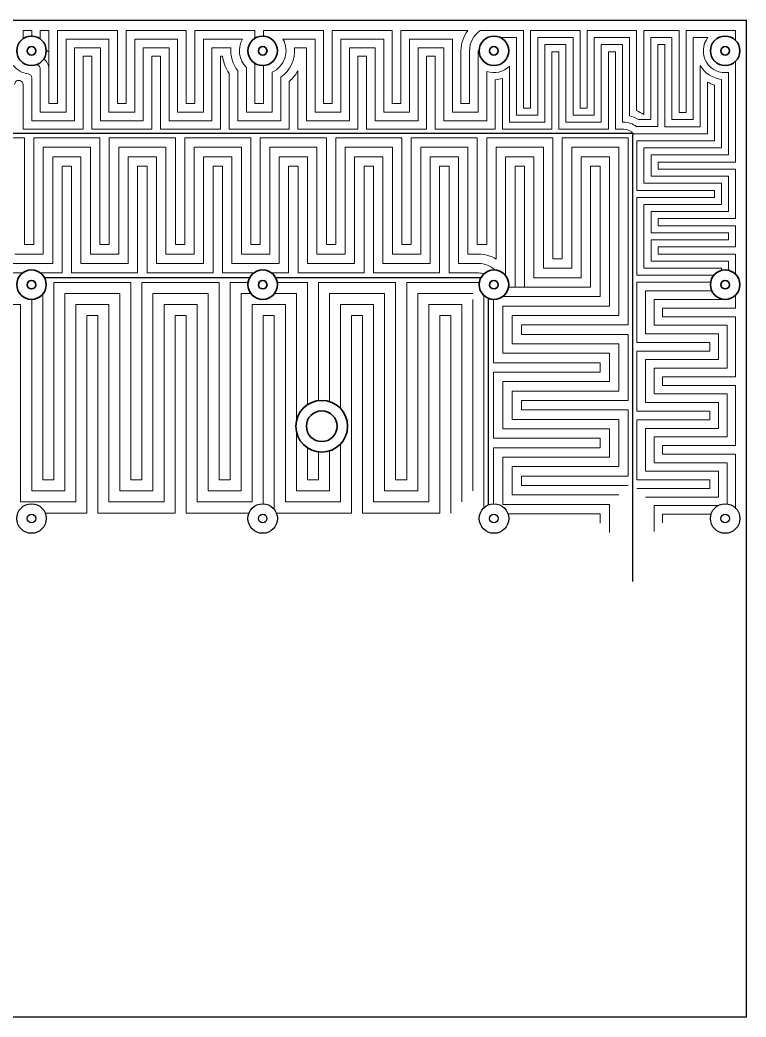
# Model space of a CAD drawing. Header units: millimetres. Extents: x -5937 to 68925, y -3068 to 5300.
# Drawn here: x 42570 to 43160, y -612 to 198 of the extents above; entities that cross this region are included whole.
import ezdxf

# ---------------------------------------------------------------- set-up
doc = ezdxf.new("R2010")
doc.units = ezdxf.units.MM
doc.header["$LTSCALE"] = 7
doc.layers.add('参照', color=6, linetype='Continuous', lineweight=9)

msp = doc.modelspace()

# ---------------------------------------------------------------- linework, layer by layer
for p, q in [((41809.926, 197.875), (43159.926, 197.875)), ((43159.926, 197.953), (43159.926, -612.125)), ((43067.67, 105.619), (41902.182, 105.619)), ((43067.67, 105.619), (43067.67, -258.32)), ((42756.356, -11.444), (42589.496, -11.444)), ((42944.356, -11.444), (42777.496, -11.444)), ((42950.607, -195.94), (42950.607, -28.321)), ((41809.926, -612.047), (43159.926, -612.047)), ((43159.926, -612.125), (41809.926, -612.125))]:
    msp.add_line(p, q)
at = {"linetype": 'Continuous', "lineweight": 35}
for centre in [(42578.926, 172.875), (42766.926, 172.875), (42954.926, 172.875), (43142.926, 172.875), (42578.926, -17.125), (42766.926, -17.125), (42954.926, -17.125), (43142.926, -17.125)]:
    msp.add_circle(centre, 12, dxfattribs=at)
at = {"color": 7, "linetype": 'Continuous', "lineweight": 35}
for centre, radius in [((42578.926, 172.875), 3.5), ((42766.926, 172.875), 3.5), ((42954.926, 172.875), 3.5), ((43142.926, 172.875), 3.5), ((42578.926, -17.125), 3.5), ((42766.926, -17.125), 3.5), ((42954.926, -17.125), 3.5), ((43142.926, -17.125), 3.5), ((42814.926, -132.125), 21), ((42814.926, -132.125), 12.5)]:
    msp.add_circle(centre, radius, dxfattribs=at)
for centre, radius in [((42578.926, -207.125), 11.99), ((42766.926, -207.125), 11.99), ((42954.926, -207.125), 11.99), ((43142.926, -207.125), 11.99), ((42578.926, -207.125), 3.49), ((42766.926, -207.125), 3.49), ((42954.926, -207.125), 3.49), ((43142.926, -207.125), 3.49)]:
    msp.add_circle(centre, radius)
at = {"layer": '参照', "color": 1}
for p, q in [((42572.164, 189.375), (42579.143, 189.375)), ((42572.164, 189.375), (42572.164, 182.789)), ((42572.164, 189.375), (42572.164, 182.789)), ((42579.143, 189.375), (42579.143, 184.873)), ((42586.122, 189.375), (42593.101, 189.375)), ((42586.122, 189.375), (42586.122, 182.478)), ((42593.101, 130.046), (42593.101, 189.375)), ((42593.101, 189.375), (42593.101, 171.942)), ((42648.934, 189.375), (42600.081, 189.375)), ((42600.081, 189.375), (42600.081, 130.046)), ((42648.934, 130.046), (42648.934, 189.375)), ((42704.766, 189.375), (42655.913, 189.375)), ((42655.913, 189.375), (42655.913, 130.046)), ((42704.766, 130.046), (42704.766, 189.375)), ((42760.599, 189.375), (42711.745, 189.375)), ((42711.745, 189.375), (42711.745, 130.046)), ((42760.599, 183.071), (42760.599, 189.375)), ((42816.431, 189.375), (42767.578, 189.375)), ((42767.578, 189.375), (42767.578, 184.857)), ((42816.431, 130.046), (42816.431, 189.375)), ((42872.264, 189.375), (42823.41, 189.375)), ((42823.41, 189.375), (42823.41, 130.046)), ((42872.264, 130.046), (42872.264, 189.375)), ((42933.756, 189.375), (42879.243, 189.375)), ((42879.243, 189.375), (42879.243, 130.046)), ((42979.002, 189.375), (42943.863, 189.375)), ((42979.002, 126.351), (42979.002, 189.375)), ((43024.982, 189.375), (42984.75, 189.375)), ((42984.75, 189.375), (42984.75, 126.351)), ((43024.982, 126.351), (43024.982, 189.375)), ((43070.962, 189.375), (43030.729, 189.375)), ((43030.729, 189.375), (43030.729, 126.351)), ((43070.962, 124.286), (43070.962, 189.375)), ((43105.446, 189.375), (43076.709, 189.375)), ((43076.709, 189.375), (43076.709, 121.124)), ((43105.446, 122.738), (43105.446, 189.375)), ((43151.426, 189.375), (43111.194, 189.375)), ((43111.194, 189.375), (43111.194, 122.738)), ((43151.426, 181.346), (43151.426, 189.375)), ((42928.096, 130.046), (42928.096, 172.862)), ((42935.075, 172.864), (42935.075, 130.046)), ((42760.599, 130.046), (42760.599, 162.679)), ((43151.426, 82.506), (43151.426, 164.404)), ((42767.578, 160.893), (42767.578, 130.046)), ((42600.081, 130.046), (42593.101, 130.046)), ((42655.913, 130.046), (42648.934, 130.046)), ((42711.745, 130.046), (42704.766, 130.046)), ((42767.578, 130.046), (42760.599, 130.046)), ((42823.41, 130.046), (42816.431, 130.046)), ((42879.243, 130.046), (42872.264, 130.046)), ((42935.075, 130.046), (42928.096, 130.046)), ((42984.75, 126.351), (42979.002, 126.351)), ((43030.729, 126.351), (43024.982, 126.351)), ((43111.194, 122.738), (43105.446, 122.738)), ((42573.157, 102.13), (42519.451, 102.13)), ((42573.157, 15.409), (42573.157, 102.13)), ((42634.535, 102.13), (42580.829, 102.13)), ((42580.829, 102.13), (42580.829, 15.409)), ((42634.535, 15.409), (42634.535, 102.13)), ((42695.913, 102.13), (42642.207, 102.13)), ((42642.207, 102.13), (42642.207, 15.409)), ((42695.913, 15.409), (42695.913, 102.13)), ((42757.291, 102.13), (42703.585, 102.13)), ((42703.585, 102.13), (42703.585, 15.409)), ((42757.291, 15.409), (42757.291, 102.13)), ((42818.669, 102.13), (42764.963, 102.13)), ((42764.963, 102.13), (42764.963, 15.409)), ((42818.669, 15.409), (42818.669, 102.13)), ((42880.047, 102.13), (42826.341, 102.13)), ((42826.341, 102.13), (42826.341, 15.409)), ((42880.047, 15.409), (42880.047, 102.13)), ((42941.425, 102.13), (42887.719, 102.13)), ((42887.719, 102.13), (42887.719, 15.409)), ((42941.425, 15.409), (42941.425, 102.13)), ((43002.803, 102.13), (42949.097, 102.13)), ((42949.097, 102.13), (42949.097, 15.409)), ((43002.803, 3.901), (43002.803, 102.13)), ((43064.181, 102.13), (43010.475, 102.13)), ((43010.475, 102.13), (43010.475, 3.901)), ((43064.181, -49.805), (43064.181, 102.13)), ((43088.402, 76.758), (43088.402, 82.506)), ((43088.402, 82.506), (43151.426, 82.506)), ((43151.426, 76.758), (43088.402, 76.758)), ((43151.426, 36.526), (43151.426, 76.758)), ((43088.402, 30.779), (43088.402, 36.526)), ((43088.402, 36.526), (43151.426, 36.526)), ((43151.426, 30.779), (43088.402, 30.779)), ((43151.426, 13.536), (43151.426, 30.779)), ((42580.829, 15.409), (42573.157, 15.409)), ((42642.207, 15.409), (42634.535, 15.409)), ((42703.585, 15.409), (42695.913, 15.409)), ((42764.963, 15.409), (42757.291, 15.409)), ((42826.341, 15.409), (42818.669, 15.409)), ((42887.719, 15.409), (42880.047, 15.409)), ((42949.097, 15.409), (42941.425, 15.409)), ((43088.402, 7.789), (43088.402, 13.536)), ((43088.402, 13.536), (43151.426, 13.536)), ((43010.475, 3.901), (43002.803, 3.901)), ((43151.426, 7.789), (43088.402, 7.789)), ((43151.426, -8.654), (43151.426, 7.789)), ((42597.024, -175.737), (42597.024, -15.28)), ((42597.024, -15.28), (42659.799, -15.28)), ((42659.799, -15.28), (42659.799, -175.737)), ((42668.767, -175.737), (42668.767, -15.28)), ((42668.767, -15.28), (42731.542, -15.28)), ((42731.542, -15.28), (42731.542, -175.737)), ((42740.51, -175.737), (42740.51, -15.28)), ((42740.51, -15.28), (42755.069, -15.28)), ((42778.783, -15.28), (42803.285, -15.28)), ((42803.285, -15.28), (42803.285, -114.647)), ((42812.253, -111.296), (42812.253, -15.28)), ((42812.253, -15.28), (42875.028, -15.28)), ((42875.028, -15.28), (42875.028, -175.737)), ((42883.996, -175.737), (42883.996, -15.28)), ((42883.996, -15.28), (42943.069, -15.28)), ((42588.057, -24.912), (42588.057, -175.737)), ((42946.771, -25.928), (42946.771, -198.336)), ((43151.426, -36.138), (43151.426, -25.596)), ((43092.097, -43.117), (43092.097, -36.138)), ((43092.097, -36.138), (43151.426, -36.138)), ((43151.426, -43.117), (43092.097, -43.117)), ((43151.426, -91.971), (43151.426, -43.117)), ((42977.46, -57.477), (42977.46, -49.805)), ((42977.46, -49.805), (43064.181, -49.805)), ((43064.181, -57.477), (42977.46, -57.477)), ((43064.181, -111.183), (43064.181, -57.477)), ((43092.097, -98.95), (43092.097, -91.971)), ((43092.097, -91.971), (43151.426, -91.971)), ((43151.426, -98.95), (43092.097, -98.95)), ((43151.426, -147.803), (43151.426, -98.95)), ((42977.46, -118.855), (42977.46, -111.183)), ((42977.46, -111.183), (43064.181, -111.183)), ((43064.181, -118.855), (42977.46, -118.855)), ((43064.181, -172.561), (43064.181, -118.855)), ((42803.285, -149.603), (42803.285, -175.737)), ((42812.253, -175.737), (42812.253, -152.954)), ((43092.097, -154.782), (43092.097, -147.803)), ((43092.097, -147.803), (43151.426, -147.803)), ((43151.426, -154.782), (43092.097, -154.782)), ((43151.426, -198.669), (43151.426, -154.782)), ((42588.057, -175.737), (42597.024, -175.737)), ((42659.799, -175.737), (42668.767, -175.737)), ((42731.542, -175.737), (42740.51, -175.737)), ((42803.285, -175.737), (42812.253, -175.737)), ((42875.028, -175.737), (42883.996, -175.737)), ((42977.46, -180.233), (42977.46, -172.561)), ((42977.46, -172.561), (43064.181, -172.561)), ((43064.181, -180.233), (42977.46, -180.233)), ((43092.097, -210.615), (43092.097, -203.635)), ((43092.097, -203.635), (43131.456, -203.635))]:
    msp.add_line(p, q, dxfattribs=at)
at = {"layer": '参照', "color": 2}
for p, q in [((42641.955, 182.396), (42607.06, 182.396)), ((42607.06, 182.396), (42607.06, 123.067)), ((42641.955, 123.067), (42641.955, 182.396)), ((42697.787, 182.396), (42662.892, 182.396)), ((42662.892, 182.396), (42662.892, 123.067)), ((42697.787, 123.067), (42697.787, 182.396)), ((42750.508, 182.396), (42718.725, 182.396)), ((42718.725, 182.396), (42718.725, 123.067)), ((42809.452, 182.396), (42783.344, 182.396)), ((42809.452, 123.067), (42809.452, 182.396)), ((42865.285, 182.396), (42830.389, 182.396)), ((42830.389, 182.396), (42830.389, 123.067)), ((42865.285, 123.067), (42865.285, 182.396)), ((42921.117, 182.396), (42886.222, 182.396)), ((42886.222, 182.396), (42886.222, 123.067)), ((42921.117, 123.067), (42921.117, 182.396)), ((42973.255, 183.628), (42960.254, 183.628)), ((42973.255, 120.604), (42973.255, 183.628)), ((43019.235, 183.628), (42990.497, 183.628)), ((42990.497, 183.628), (42990.497, 120.604)), ((43019.235, 120.604), (43019.235, 183.628)), ((43065.214, 183.628), (43036.477, 183.628)), ((43036.477, 183.628), (43036.477, 120.604)), ((43065.214, 120.079), (43065.214, 183.628)), ((43099.699, 183.628), (43082.457, 183.628)), ((43082.457, 183.628), (43082.457, 116.991)), ((43099.699, 116.991), (43099.699, 183.628)), ((43128.807, 183.628), (43116.941, 183.628)), ((43116.941, 183.628), (43116.941, 116.991)), ((42942.054, 172.875), (42942.054, 123.067)), ((42942.926, 172.875), (42942.054, 172.875)), ((42586.122, 123.067), (42586.122, 158.079)), ((42753.62, 123.067), (42753.62, 159.342)), ((42774.557, 155.498), (42774.557, 123.067)), ((43145.679, 88.253), (43145.679, 155.342)), ((42607.06, 123.067), (42586.122, 123.067)), ((42662.892, 123.067), (42641.955, 123.067)), ((42718.725, 123.067), (42697.787, 123.067)), ((42774.557, 123.067), (42753.62, 123.067)), ((42830.389, 123.067), (42809.452, 123.067)), ((42886.222, 123.067), (42865.285, 123.067)), ((42942.054, 123.067), (42921.117, 123.067)), ((42990.497, 120.604), (42973.255, 120.604)), ((43036.477, 120.604), (43019.235, 120.604)), ((43082.457, 116.991), (43072.588, 116.991)), ((43116.941, 116.991), (43099.699, 116.991)), ((42626.863, 94.458), (42588.501, 94.458)), ((42588.501, 94.458), (42588.501, 7.737)), ((42626.863, 7.737), (42626.863, 94.458)), ((42688.241, 94.458), (42649.879, 94.458)), ((42649.879, 94.458), (42649.879, 7.737)), ((42688.241, 7.737), (42688.241, 94.458)), ((42749.619, 94.458), (42711.257, 94.458)), ((42711.257, 94.458), (42711.257, 7.737)), ((42749.619, 7.737), (42749.619, 94.458)), ((42810.997, 94.458), (42772.635, 94.458)), ((42772.635, 94.458), (42772.635, 7.737)), ((42810.997, 7.737), (42810.997, 94.458)), ((42872.375, 94.458), (42834.013, 94.458)), ((42834.013, 94.458), (42834.013, 7.737)), ((42872.375, 7.737), (42872.375, 94.458)), ((42933.753, 94.458), (42895.391, 94.458)), ((42895.391, 94.458), (42895.391, 7.737)), ((42933.753, 7.737), (42933.753, 94.458)), ((42995.131, 94.458), (42956.769, 94.458)), ((42956.769, 94.458), (42956.769, 3.696)), ((42995.131, -3.772), (42995.131, 94.458)), ((43056.509, 94.458), (43018.147, 94.458)), ((43018.147, 94.458), (43018.147, -3.772)), ((43056.509, -42.133), (43056.509, 94.458)), ((43082.655, 71.011), (43082.655, 88.253)), ((43082.655, 88.253), (43145.679, 88.253)), ((43145.679, 71.011), (43082.655, 71.011)), ((43145.679, 42.274), (43145.679, 71.011)), ((43082.655, 25.031), (43082.655, 42.274)), ((43082.655, 42.274), (43145.679, 42.274)), ((43145.679, 25.031), (43082.655, 25.031)), ((43145.679, 19.284), (43145.679, 25.031)), ((43082.655, 2.041), (43082.655, 19.284)), ((43082.655, 19.284), (43145.679, 19.284)), ((42588.501, 7.737), (42565.485, 7.737)), ((42649.879, 7.737), (42626.863, 7.737)), ((42711.257, 7.737), (42688.241, 7.737)), ((42772.635, 7.737), (42749.619, 7.737)), ((42834.013, 7.737), (42810.997, 7.737)), ((42895.391, 7.737), (42872.375, 7.737)), ((42942.471, 7.737), (42933.753, 7.737)), ((43145.679, 2.041), (43082.655, 2.041)), ((43145.679, -5.445), (43145.679, 2.041)), ((43018.147, -3.772), (42995.131, -3.772)), ((42650.832, -24.248), (42605.992, -24.248)), ((42605.992, -24.248), (42605.992, -184.705)), ((42650.832, -184.705), (42650.832, -24.248)), ((42722.574, -24.248), (42677.735, -24.248)), ((42677.735, -24.248), (42677.735, -184.705)), ((42722.574, -184.705), (42722.574, -24.248)), ((42757.269, -24.248), (42749.478, -24.248)), ((42749.478, -24.248), (42749.478, -184.705)), ((42794.317, -24.248), (42776.583, -24.248)), ((42794.317, -128.09), (42794.317, -24.248)), ((42866.06, -24.248), (42821.221, -24.248)), ((42821.221, -24.248), (42821.221, -112.091)), ((42866.06, -184.705), (42866.06, -24.248)), ((42937.803, -24.248), (42892.964, -24.248)), ((42892.964, -24.248), (42892.964, -184.705)), ((42579.089, -184.705), (42579.089, -29.124)), ((42937.803, -184.705), (42937.803, -29.231)), ((43085.118, -50.096), (43085.118, -29.159)), ((43085.118, -29.159), (43145.679, -29.159)), ((43145.679, -29.159), (43145.679, -28.805)), ((42969.788, -65.15), (42969.788, -42.133)), ((42969.788, -42.133), (43056.509, -42.133)), ((43144.447, -50.096), (43085.118, -50.096)), ((43144.447, -84.991), (43144.447, -50.096)), ((43056.509, -65.15), (42969.788, -65.15)), ((43056.509, -103.511), (43056.509, -65.15)), ((43085.118, -105.929), (43085.118, -84.991)), ((43085.118, -84.991), (43144.447, -84.991)), ((42969.788, -126.528), (42969.788, -103.511)), ((42969.788, -103.511), (43056.509, -103.511)), ((43144.447, -105.929), (43085.118, -105.929)), ((43144.447, -140.824), (43144.447, -105.929)), ((43056.509, -126.528), (42969.788, -126.528)), ((43056.509, -164.889), (43056.509, -126.528)), ((42794.317, -184.705), (42794.317, -136.16)), ((43085.118, -161.761), (43085.118, -140.824)), ((43085.118, -140.824), (43144.447, -140.824)), ((42821.221, -152.159), (42821.221, -184.705)), ((43144.447, -161.761), (43085.118, -161.761)), ((43144.447, -195.232), (43144.447, -161.761)), ((42969.788, -187.906), (42969.788, -164.889)), ((42969.788, -164.889), (43056.509, -164.889)), ((42605.992, -184.705), (42579.089, -184.705)), ((42677.735, -184.705), (42650.832, -184.705)), ((42749.478, -184.705), (42722.574, -184.705)), ((42821.221, -184.705), (42794.317, -184.705)), ((42892.964, -184.705), (42866.06, -184.705)), ((43056.509, -187.906), (42969.788, -187.906)), ((43085.118, -217.516), (43085.118, -196.656)), ((43085.118, -196.656), (43137.082, -196.656))]:
    msp.add_line(p, q, dxfattribs=at)
at = {"layer": '参照', "color": 3}
for p, q in [((42634.976, 175.417), (42614.039, 175.417)), ((42614.039, 175.417), (42614.039, 116.088)), ((42634.976, 116.088), (42634.976, 175.417)), ((42690.808, 175.417), (42669.871, 175.417)), ((42669.871, 175.417), (42669.871, 116.088)), ((42690.808, 116.088), (42690.808, 175.417)), ((42741.093, 175.417), (42725.704, 175.417)), ((42725.704, 175.417), (42725.704, 116.088)), ((42802.473, 175.417), (42792.759, 175.417)), ((42802.473, 116.088), (42802.473, 175.417)), ((42858.306, 175.417), (42837.368, 175.417)), ((42837.368, 175.417), (42837.368, 116.088)), ((42858.306, 116.088), (42858.306, 175.417)), ((42914.138, 175.417), (42893.201, 175.417)), ((42893.201, 175.417), (42893.201, 116.088)), ((42914.138, 116.088), (42914.138, 175.417)), ((43013.487, 177.88), (42996.245, 177.88)), ((42996.245, 177.88), (42996.245, 114.856)), ((43013.487, 114.856), (43013.487, 177.88)), ((43059.467, 177.88), (43042.224, 177.88)), ((43042.224, 177.88), (43042.224, 114.856)), ((43059.467, 114.856), (43059.467, 177.88)), ((43093.951, 177.88), (43088.204, 177.88)), ((43088.204, 177.88), (43088.204, 111.275)), ((43093.951, 111.243), (43093.951, 177.88)), ((42746.641, 116.088), (42746.641, 156.678)), ((42949.033, 156.133), (42949.033, 116.088)), ((42967.507, 114.856), (42967.507, 160.35)), ((43122.689, 160.939), (43122.689, 111.243)), ((42579.143, 116.088), (42579.143, 150.81)), ((42781.536, 151.419), (42781.536, 116.088)), ((43139.931, 94.001), (43139.931, 149.572)), ((42614.039, 116.088), (42579.143, 116.088)), ((42669.871, 116.088), (42634.976, 116.088)), ((42725.704, 116.088), (42690.808, 116.088)), ((42781.536, 116.088), (42746.641, 116.088)), ((42837.368, 116.088), (42802.473, 116.088)), ((42893.201, 116.088), (42858.306, 116.088)), ((42949.033, 116.088), (42914.138, 116.088)), ((42996.245, 114.856), (42967.507, 114.856)), ((43042.224, 114.856), (43013.487, 114.856)), ((43060.481, 114.856), (43059.467, 114.856)), ((43088.204, 111.275), (43070.759, 111.275)), ((43122.689, 111.243), (43093.951, 111.243)), ((43076.907, 65.264), (43076.907, 94.001)), ((43076.907, 94.001), (43139.931, 94.001)), ((42619.19, 86.785), (42596.174, 86.785)), ((42596.174, 86.785), (42596.174, 0.064)), ((42619.19, 0.064), (42619.19, 86.785)), ((42680.568, 86.785), (42657.552, 86.785)), ((42657.552, 86.785), (42657.552, 0.064)), ((42680.568, 0.064), (42680.568, 86.785)), ((42741.946, 86.785), (42718.93, 86.785)), ((42718.93, 86.785), (42718.93, 0.064)), ((42741.946, 0.064), (42741.946, 86.785)), ((42803.324, 86.785), (42780.308, 86.785)), ((42780.308, 86.785), (42780.308, 0.064)), ((42803.324, 0.064), (42803.324, 86.785)), ((42864.702, 86.785), (42841.686, 86.785)), ((42841.686, 86.785), (42841.686, 0.064)), ((42864.702, 0.064), (42864.702, 86.785)), ((42926.08, 86.785), (42903.064, 86.785)), ((42903.064, 86.785), (42903.064, 0.064)), ((42926.08, 0.064), (42926.08, 86.785)), ((42964.442, -9.814), (42964.442, 86.785)), ((42964.442, 86.785), (42987.458, 86.785)), ((42987.458, 86.785), (42987.458, -11.444)), ((43025.82, -11.444), (43025.82, 86.785)), ((43025.82, 86.785), (43048.836, 86.785)), ((43048.836, 86.785), (43048.836, -34.461)), ((43139.931, 65.264), (43076.907, 65.264)), ((43139.931, 48.021), (43139.931, 65.264)), ((43076.907, -3.706), (43076.907, 48.021)), ((43076.907, 48.021), (43139.931, 48.021)), ((42596.174, 0.064), (42557.812, 0.064)), ((42657.552, 0.064), (42619.19, 0.064)), ((42718.93, 0.064), (42680.568, 0.064)), ((42780.308, 0.064), (42741.946, 0.064)), ((42841.686, 0.064), (42803.324, 0.064)), ((42903.064, 0.064), (42864.702, 0.064)), ((42942.471, 0.064), (42926.08, 0.064)), ((43139.931, -3.706), (43076.907, -3.706)), ((43139.931, -5.505), (43139.931, -3.706)), ((42987.458, -11.444), (43025.82, -11.444)), ((43078.139, -57.075), (43078.139, -22.18)), ((43078.139, -22.18), (43132.043, -22.18)), ((42570.121, -33.216), (42543.217, -33.216)), ((42570.121, -193.673), (42570.121, -33.216)), ((42641.864, -33.216), (42614.96, -33.216)), ((42614.96, -33.216), (42614.96, -193.673)), ((42641.864, -193.673), (42641.864, -33.216)), ((42713.607, -33.216), (42686.703, -33.216)), ((42686.703, -33.216), (42686.703, -193.673)), ((42713.607, -193.673), (42713.607, -33.216)), ((42785.35, -33.216), (42758.446, -33.216)), ((42758.446, -33.216), (42758.446, -193.673)), ((42785.35, -193.673), (42785.35, -33.216)), ((42857.092, -33.216), (42830.189, -33.216)), ((42830.189, -33.216), (42830.189, -117.701)), ((42857.092, -193.673), (42857.092, -33.216)), ((42928.835, -33.216), (42901.932, -33.216)), ((42901.932, -33.216), (42901.932, -193.673)), ((42928.835, -193.673), (42928.835, -33.216)), ((43048.836, -34.461), (42962.116, -34.461)), ((42962.116, -34.461), (42962.116, -72.822)), ((43137.468, -57.075), (43078.139, -57.075)), ((43137.468, -78.012), (43137.468, -57.075)), ((42962.116, -72.822), (43048.836, -72.822)), ((43048.836, -72.822), (43048.836, -95.839)), ((43078.139, -112.908), (43078.139, -78.012)), ((43078.139, -78.012), (43137.468, -78.012)), ((43048.836, -95.839), (42962.116, -95.839)), ((42962.116, -95.839), (42962.116, -134.2)), ((43137.468, -112.908), (43078.139, -112.908)), ((43137.468, -133.845), (43137.468, -112.908)), ((42962.116, -134.2), (43048.836, -134.2)), ((43048.836, -134.2), (43048.836, -157.217)), ((43078.139, -168.74), (43078.139, -133.845)), ((43078.139, -133.845), (43137.468, -133.845)), ((42830.189, -146.549), (42830.189, -193.673)), ((43048.836, -157.217), (42962.116, -157.217)), ((42962.116, -157.217), (42962.116, -195.578)), ((43137.468, -168.74), (43078.139, -168.74)), ((43137.468, -189.677), (43137.468, -168.74)), ((42614.96, -193.673), (42570.121, -193.673)), ((42686.703, -193.673), (42641.864, -193.673)), ((42758.446, -193.673), (42713.607, -193.673)), ((42830.189, -193.673), (42785.35, -193.673)), ((42901.932, -193.673), (42857.092, -193.673)), ((43078.139, -189.677), (43137.468, -189.677)), ((42962.116, -195.578), (43048.836, -195.578)), ((43048.836, -195.578), (43048.836, -218.595))]:
    msp.add_line(p, q, dxfattribs=at)
at = {"layer": '参照'}
for p, q in [((43007.74, 172.133), (43001.992, 172.133)), ((43001.992, 172.133), (43001.992, 109.109)), ((43007.74, 109.109), (43007.74, 172.133)), ((43053.719, 172.133), (43047.972, 172.133)), ((43047.972, 172.133), (43047.972, 109.109)), ((43053.719, 109.109), (43053.719, 172.133)), ((42627.997, 168.438), (42621.018, 168.438)), ((42621.018, 168.438), (42621.018, 109.109)), ((42627.997, 109.109), (42627.997, 168.438)), ((42683.829, 168.438), (42676.85, 168.438)), ((42676.85, 168.438), (42676.85, 109.109)), ((42683.829, 109.109), (42683.829, 168.438)), ((42734.289, 168.438), (42732.683, 168.438)), ((42732.683, 168.438), (42732.683, 109.109)), ((42851.327, 168.438), (42844.348, 168.438)), ((42844.348, 168.438), (42844.348, 109.109)), ((42851.327, 109.109), (42851.327, 168.438)), ((42907.159, 168.438), (42900.18, 168.438)), ((42900.18, 168.438), (42900.18, 109.109)), ((42907.159, 109.109), (42907.159, 168.438)), ((42739.662, 109.109), (42739.662, 154.395)), ((42795.494, 109.109), (42795.494, 156.482)), ((42788.515, 148), (42788.515, 109.109)), ((42956.012, 149.405), (42956.012, 109.109)), ((42961.76, 109.109), (42961.76, 150.395)), ((43128.436, 147.475), (43128.436, 105.496)), ((42572.164, 109.109), (42572.164, 145.401)), ((43134.184, 99.748), (43134.184, 144.97)), ((42621.018, 109.109), (42572.164, 109.109)), ((42676.85, 109.109), (42627.997, 109.109)), ((42732.683, 109.109), (42683.829, 109.109)), ((42788.515, 109.109), (42739.662, 109.109)), ((42844.348, 109.109), (42795.494, 109.109)), ((42900.18, 109.109), (42851.327, 109.109)), ((42956.012, 109.109), (42907.159, 109.109)), ((43001.992, 109.109), (42961.76, 109.109)), ((43047.972, 109.109), (43007.74, 109.109)), ((43053.719, 109.109), (43060.481, 109.109)), ((43128.436, 105.496), (43068.488, 105.496)), ((43071.16, 59.516), (43071.16, 99.748)), ((43071.16, 99.748), (43134.184, 99.748)), ((42611.518, 79.113), (42603.846, 79.113)), ((42603.846, 79.113), (42603.846, -7.608)), ((42611.518, -7.608), (42611.518, 79.113)), ((42672.896, 79.113), (42665.224, 79.113)), ((42665.224, 79.113), (42665.224, -7.608)), ((42672.896, -7.608), (42672.896, 79.113)), ((42734.274, 79.113), (42726.602, 79.113)), ((42726.602, 79.113), (42726.602, -7.608)), ((42734.274, -7.608), (42734.274, 79.113)), ((42795.652, 79.113), (42787.98, 79.113)), ((42787.98, 79.113), (42787.98, -7.608)), ((42795.652, -7.608), (42795.652, 79.113)), ((42857.03, 79.113), (42849.358, 79.113)), ((42849.358, 79.113), (42849.358, -7.608)), ((42857.03, -7.608), (42857.03, 79.113)), ((42918.408, 79.113), (42910.736, 79.113)), ((42910.736, 79.113), (42910.736, -7.608)), ((42918.408, -7.608), (42918.408, 79.113)), ((42979.786, 79.113), (42972.114, 79.113)), ((42972.114, 79.113), (42972.114, -19.116)), ((42979.786, -19.116), (42979.786, 79.113)), ((43033.492, -19.116), (43033.492, 79.113)), ((43033.492, 79.113), (43041.164, 79.113)), ((43041.164, 79.113), (43041.164, -26.788)), ((43134.184, 59.516), (43071.16, 59.516)), ((43134.184, 53.769), (43134.184, 59.516)), ((43071.16, -9.453), (43071.16, 53.769)), ((43071.16, 53.769), (43134.184, 53.769)), ((42571.617, -7.608), (42550.14, -7.608)), ((42603.846, -7.608), (42586.235, -7.608)), ((42665.224, -7.608), (42611.518, -7.608)), ((42726.602, -7.608), (42672.896, -7.608)), ((42759.617, -7.608), (42734.274, -7.608)), ((42787.98, -7.608), (42774.235, -7.608)), ((42849.358, -7.608), (42795.652, -7.608)), ((42910.736, -7.608), (42857.03, -7.608)), ((42942.471, -7.608), (42918.408, -7.608)), ((43133.699, -9.453), (43071.16, -9.453)), ((43071.16, -64.054), (43071.16, -15.201)), ((43071.16, -15.201), (43131.081, -15.201)), ((42966.76, -19.116), (43033.492, -19.116)), ((42954.443, -80.494), (42954.443, -29.115)), ((43041.164, -26.788), (42962.041, -26.788)), ((42632.896, -42.184), (42623.928, -42.184)), ((42623.928, -42.184), (42623.928, -202.641)), ((42632.896, -202.641), (42632.896, -42.184)), ((42704.639, -42.184), (42695.671, -42.184)), ((42695.671, -42.184), (42695.671, -202.641)), ((42704.639, -202.641), (42704.639, -42.184)), ((42776.382, -42.184), (42767.414, -42.184)), ((42767.414, -42.184), (42767.414, -195.145)), ((42776.382, -199.753), (42776.382, -42.184)), ((42848.125, -42.184), (42839.157, -42.184)), ((42839.157, -42.184), (42839.157, -202.641)), ((42848.125, -202.641), (42848.125, -42.184)), ((42919.867, -42.184), (42910.9, -42.184)), ((42910.9, -42.184), (42910.9, -202.641)), ((42919.867, -202.641), (42919.867, -42.184)), ((43130.489, -64.054), (43071.16, -64.054)), ((43130.489, -71.033), (43130.489, -64.054)), ((43071.16, -119.887), (43071.16, -71.033)), ((43071.16, -71.033), (43130.489, -71.033)), ((43041.164, -80.494), (42954.443, -80.494)), ((43041.164, -88.166), (43041.164, -80.494)), ((42954.443, -141.872), (42954.443, -88.166)), ((42954.443, -88.166), (43041.164, -88.166)), ((43130.489, -119.887), (43071.16, -119.887)), ((43130.489, -126.866), (43130.489, -119.887)), ((43071.16, -175.719), (43071.16, -126.866)), ((43071.16, -126.866), (43130.489, -126.866)), ((43041.164, -141.872), (42954.443, -141.872)), ((43041.164, -149.544), (43041.164, -141.872)), ((42954.443, -195.145), (42954.443, -149.544)), ((42954.443, -149.544), (43041.164, -149.544)), ((43130.489, -175.719), (43071.16, -175.719)), ((43130.489, -182.698), (43130.489, -175.719)), ((43071.16, -182.698), (43130.489, -182.698)), ((42623.928, -202.641), (42590.046, -202.641)), ((42695.671, -202.641), (42632.896, -202.641)), ((42755.807, -202.641), (42704.639, -202.641)), ((42839.157, -202.641), (42778.046, -202.641)), ((42910.9, -202.641), (42848.125, -202.641)), ((43041.164, -203.25), (42966.272, -203.25)), ((43041.164, -210.922), (43041.164, -203.25))]:
    msp.add_line(p, q, dxfattribs=at)
at = {"layer": '参照', "color": 1}
for centre, radius, start, end in [((42954.926, 172.893), 26.83, 142.096481, 180.066019), ((42954.926, 172.893), 19.851, 123.868544, 180.083747), ((42578.926, 172.875), 12, 124.296854, 168.400315), ((42578.926, 172.875), 12, 53.151901, 88.962463), ((42578.926, 172.875), 12, 53.151901, 88.962463), ((42766.926, 172.875), 12, 121.821168, 238.178832), ((42766.926, 172.875), 12, 273.113746, 86.886254), ((43142.926, 172.875), 12, 44.900447, 315.099553), ((42578.926, 172.875), 12, 326.858878, 2.130403), ((42582.822, 158.079), 17.258, 53.44407, 62.025699), ((42582.822, 158.079), 10.279, 0, 53.240548), ((43060.481, 98.43), 27.9, 54.432298, 67.934919)]:
    msp.add_arc(centre, radius, start, end, dxfattribs=at)
at = {"layer": '参照', "color": 2}
for centre, radius, start, end in [((42766.926, 172.875), 18.979, 149.89043, 225.484449), ((42766.926, 172.875), 18.979, 293.707623, 30.10957), ((42954.926, 172.875), 12, 180, 63.642995), ((43142.926, 172.875), 17.747, 142.708978, 278.92234), ((42578.926, 172.875), 12, 218.565593, 284.753629), ((42582.822, 158.079), 3.3, 0, 104.753629), ((43060.481, 98.43), 22.16, 56.884776, 77.666944), ((42942.471, -19.58), 27.317, 58.437554, 90)]:
    msp.add_arc(centre, radius, start, end, dxfattribs=at)
at = {"layer": '参照', "color": 3}
for centre, radius, start, end in [((42766.926, 172.875), 25.958, 174.380443, 218.605201), ((42766.926, 172.875), 25.958, 304.251614, 5.619557), ((42578.926, 172.875), 18.979, 218.565593, 262.046574), ((42575.843, 150.81), 3.3, 0, 82.046574), ((42954.926, 172.893), 17.765, 250.627961, 315.089373), ((43142.926, 172.875), 23.495, 210.531806, 262.67656), ((43060.481, 98.43), 16.427, 51.264394, 90), ((42942.471, -19.58), 19.644, 47.237509, 90)]:
    msp.add_arc(centre, radius, start, end, dxfattribs=at)
at = {"layer": '参照'}
for centre, radius, start, end in [((42766.926, 172.875), 32.937, 187.742211, 214.129714), ((42766.926, 172.875), 32.937, 310.95458, 330.1522), ((42568.485, 145.543), 3.3, 69.092989, 180), ((42578.926, 172.875), 25.958, 249.092989, 249.885541), ((42568.864, 145.401), 3.3, 0, 69.885541), ((42954.926, 172.893), 23.512, 272.648312, 286.896793), ((43142.926, 172.875), 29.242, 240.296762, 252.604719), ((43060.481, 98.43), 10.679, 41.426623, 90), ((42942.471, -19.58), 11.972, 68.951141, 90)]:
    msp.add_arc(centre, radius, start, end, dxfattribs=at)

doc.saveas('drawing.dxf')
